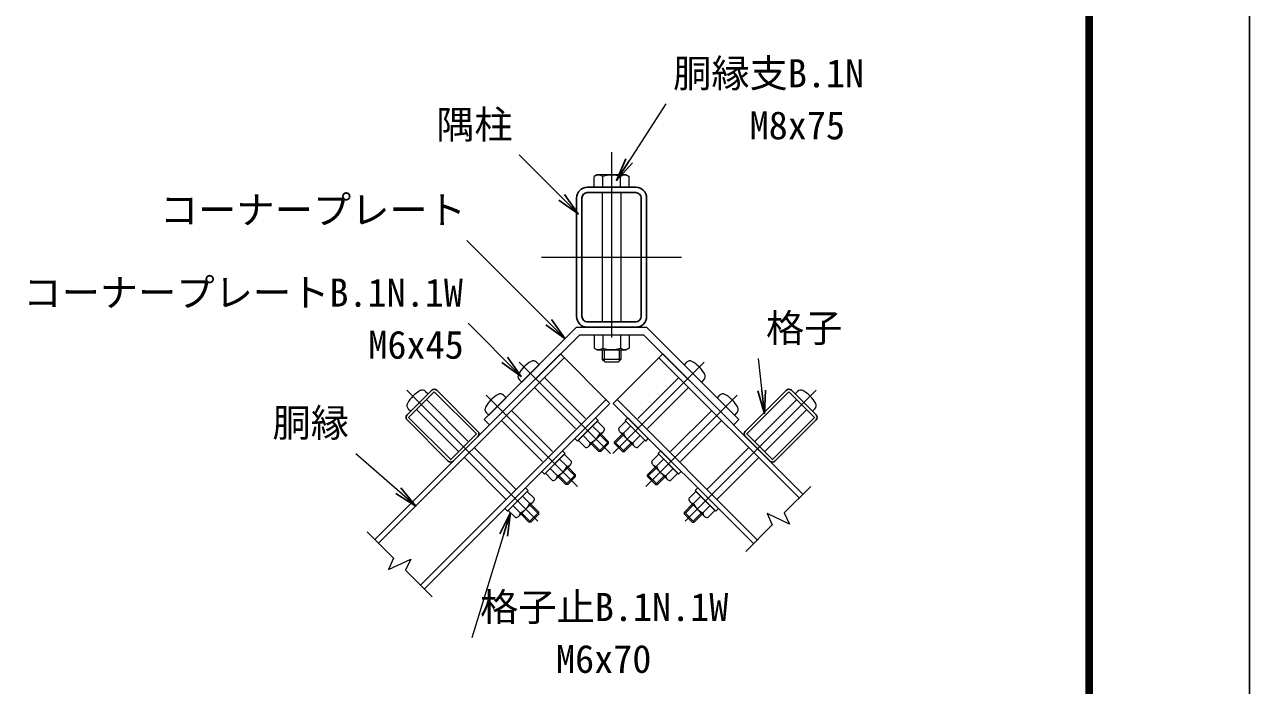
# Model space of a CAD drawing. Units: millimetres, scale not verified. Extents: x -4200 to 4200, y -2970 to 2970.
# Drawn here: x 2100 to 4200, y -145 to 988 of the extents above; entities that cross this region are included whole.
import ezdxf
from ezdxf.enums import TextEntityAlignment as Align

# ---------------------------------------------------------------- set-up
doc = ezdxf.new("R2010")
doc.units = ezdxf.units.MM
doc.header["$LTSCALE"] = 10
doc.linetypes.add('USER1', pattern=[50.8, 31.75, -6.35, 6.35, -6.35])
for name, color, linetype, lineweight in [('0-0_D-TTL', 2, 'Continuous', 25), ('0-2_D-BMK', 2, 'USER1', 13), ('0-3_D-STR3', 3, 'Continuous', 13), ('0-4_D-STR-DIM', 7, 'Continuous', 13), ('0-5_0', 7, 'Continuous', 25), ('0-9_D-STR1', 1, 'Continuous', 25), ('0-B_D-STR-TXT', 7, 'Continuous', 13)]:
    doc.layers.add(name, color=color, linetype=linetype, lineweight=lineweight)
doc.styles.add('ＭＳ ゴシック', font='')
doc.styles.get('ＭＳ ゴシック').set_extended_font_data('MS Gothic')

# ---------------------------------------------------------------- blocks, each defined once
blk = doc.blocks.new('_Open')
at = {"layer": '0-5_0'}
blk.add_line((-10, 1.667), (0, 0), dxfattribs=at)
blk.add_lwpolyline([(-10, -1.667), (0, 0), (-10, 0)], dxfattribs=at)

msp = doc.modelspace()

# ---------------------------------------------------------------- linework, layer by layer
at = {"layer": '0-0_D-TTL'}
for points in [[(-4199.77, 2969.65), (4200.23, 2969.65), (4200.23, -2970.35), (-4199.77, -2970.35)], [(-3929.77, 2749.65), (3930.23, 2749.65), (3930.23, -2750.35), (-3929.77, -2750.35)], [(-3927.27, 2747.15), (3927.73, 2747.15), (3927.73, -2747.85), (-3927.27, -2747.85)], [(-3924.77, 2744.65), (3925.23, 2744.65), (3925.23, -2745.35), (-3924.77, -2745.35)], [(-3922.27, 2742.15), (3922.73, 2742.15), (3922.73, -2742.85), (-3922.27, -2742.85)], [(-3919.77, 2739.65), (3920.23, 2739.65), (3920.23, -2740.35), (-3919.77, -2740.35)]]:
    msp.add_lwpolyline(points, close=True, dxfattribs=at)
at = {"layer": '0-2_D-BMK'}
for p, q in [((3106.35, 769.22), (3106.35, 409.22)), ((2986.35, 589.22), (3226.35, 589.22)), ((3104.29, 252.89), (2947.76, 409.42)), ((3108.4, 252.89), (3264.93, 409.42)), ((2755.4, 361.36), (2985.7, 131.06)), ((3457.29, 361.36), (3226.99, 131.06)), ((3047.72, 196.32), (2891.19, 352.85)), ((3164.97, 196.32), (3321.5, 352.85))]:
    msp.add_line(p, q, dxfattribs=at)
at = {"layer": '0-3_D-STR3'}
for p, q in [((3081.15, 730.42), (3076.32, 727.64)), ((3076.32, 709.22), (3076.32, 727.64)), ((3131.55, 730.42), (3081.15, 730.42)), ((3091.33, 709.22), (3091.33, 727.64)), ((3121.36, 709.22), (3121.36, 727.64)), ((3131.55, 730.42), (3136.37, 727.64)), ((3136.37, 709.22), (3136.37, 727.64)), ((3136.37, 709.22), (3076.32, 709.22)), ((3090.35, 700.02), (3090.35, 478.42)), ((3122.35, 700.02), (3122.35, 478.42)), ((2887.95, 310.83), (3046.35, 469.22)), ((3046.35, 469.22), (3166.35, 469.22)), ((3166.35, 469.22), (3324.74, 310.83)), ((3051.65, 456.42), (3161.04, 456.42)), ((3076.32, 456.42), (3076.32, 433.32)), ((3076.32, 456.42), (3136.37, 456.42)), ((3091.33, 456.42), (3091.33, 433.32)), ((3121.36, 456.42), (3121.36, 433.32)), ((3136.37, 456.42), (3136.37, 433.32)), ((3161.04, 456.42), (3315.69, 301.78)), ((3076.32, 433.32), (3081.35, 430.42)), ((3081.35, 430.42), (3131.35, 430.42)), ((3090.35, 430.42), (3090.35, 414.02)), ((3093.35, 430.42), (3093.35, 411.02)), ((3119.35, 430.42), (3119.35, 411.02)), ((3122.35, 430.42), (3122.35, 414.02)), ((3136.37, 433.32), (3131.35, 430.42)), ((2952.3, 375.18), (2982, 404.88)), ((2977.68, 409.19), (2982, 404.88)), ((3090.35, 414.02), (3095.15, 409.22)), ((3122.35, 414.02), (3090.35, 414.02)), ((3117.55, 409.22), (3095.15, 409.22)), ((3122.35, 414.02), (3117.55, 409.22)), ((3235.01, 409.19), (3230.69, 404.88)), ((3260.39, 375.18), (3230.69, 404.88)), ((2947.98, 379.5), (2952.3, 375.18)), ((2991.19, 382.96), (3061.61, 312.54)), ((3221.5, 382.96), (3151.08, 312.54)), ((3264.71, 379.5), (3260.39, 375.18)), ((2787.33, 359.13), (2791.65, 354.81)), ((2974.22, 365.98), (3044.64, 295.57)), ((3238.47, 365.98), (3168.06, 295.57)), ((3425.36, 359.13), (3421.05, 354.81)), ((2791.65, 354.81), (2761.95, 325.11)), ((2788.68, 345.05), (2859.95, 273.78)), ((2895.73, 318.61), (2925.43, 348.31)), ((2921.11, 352.63), (2925.43, 348.31)), ((3291.58, 352.63), (3287.26, 348.31)), ((3316.96, 318.61), (3287.26, 348.31)), ((3424.02, 345.05), (3352.74, 273.78)), ((3421.05, 354.81), (3450.74, 325.11)), ((2757.63, 329.43), (2761.95, 325.11)), ((2771.71, 328.08), (2842.98, 256.81)), ((2891.41, 322.93), (2895.73, 318.61)), ((2934.62, 326.39), (3005.04, 255.97)), ((3278.07, 326.39), (3207.65, 255.97)), ((3321.28, 322.93), (3316.96, 318.61)), ((3440.99, 328.08), (3369.71, 256.81)), ((3455.06, 329.43), (3450.74, 325.11)), ((2917.65, 309.42), (2988.07, 239)), ((3049.32, 275.33), (3081.84, 307.86)), ((3086.16, 287.28), (3073.71, 299.73)), ((3081.84, 307.86), (3094.29, 295.42)), ((3130.85, 307.86), (3118.4, 295.42)), ((3126.54, 287.28), (3138.98, 299.73)), ((3163.38, 275.33), (3130.85, 307.86)), ((3295.04, 309.42), (3224.62, 239)), ((3324.74, 310.83), (3315.69, 301.78)), ((3049.32, 275.33), (3061.76, 262.89)), ((3069.89, 271.02), (3057.45, 283.47)), ((3067.46, 265.2), (3092.29, 290.03)), ((3086.51, 284.24), (3101.22, 269.54)), ((3088.21, 285.94), (3101.22, 272.93)), ((3124.48, 285.94), (3111.47, 272.93)), ((3126.18, 284.24), (3113.17, 271.23)), ((3145.23, 265.2), (3120.4, 290.03)), ((3142.8, 271.02), (3155.24, 283.47)), ((3163.38, 275.33), (3150.93, 262.89)), ((2870.98, 262.75), (2942.83, 190.9)), ((3071.24, 268.97), (3084.25, 255.96)), ((3072.93, 270.67), (3087.64, 255.96)), ((3084.25, 255.96), (3101.22, 272.93)), ((3087.64, 255.96), (3084.25, 255.96)), ((3087.64, 255.96), (3101.22, 269.54)), ((3101.22, 269.54), (3101.22, 272.93)), ((3128.44, 255.96), (3111.47, 272.93)), ((3111.47, 269.54), (3111.47, 272.93)), ((3125.05, 255.96), (3111.47, 269.54)), ((3125.05, 255.96), (3128.44, 255.96)), ((3139.76, 270.67), (3126.75, 257.66)), ((3141.46, 268.97), (3128.44, 255.96)), ((3341.71, 262.75), (3269.87, 190.9)), ((2854.01, 245.78), (2925.85, 173.93)), ((2992.75, 218.76), (3025.27, 251.29)), ((3010.89, 208.63), (3035.73, 233.46)), ((3029.59, 230.71), (3017.14, 243.16)), ((3025.27, 251.29), (3037.72, 238.85)), ((3187.42, 251.29), (3174.97, 238.85)), ((3201.8, 208.63), (3176.96, 233.46)), ((3183.1, 230.71), (3195.55, 243.16)), ((3219.94, 218.76), (3187.42, 251.29)), ((3219.94, 218.76), (3187.42, 251.29)), ((3358.68, 245.78), (3286.84, 173.93)), ((2992.75, 218.76), (3005.19, 206.32)), ((3013.32, 214.45), (3000.88, 226.9)), ((3014.67, 212.4), (3027.68, 199.39)), ((3016.36, 214.1), (3031.07, 199.39)), ((3027.68, 199.39), (3044.65, 216.36)), ((3029.94, 227.67), (3044.65, 212.97)), ((3031.07, 199.39), (3044.65, 212.97)), ((3031.64, 229.37), (3044.65, 216.36)), ((3044.65, 212.97), (3044.65, 216.36)), ((3181.05, 229.37), (3168.04, 216.36)), ((3182.75, 227.67), (3168.04, 212.97)), ((3185.01, 199.39), (3168.04, 216.36)), ((3168.04, 212.97), (3168.04, 216.36)), ((3181.62, 199.39), (3168.04, 212.97)), ((3196.33, 214.1), (3181.62, 199.39)), ((3198.02, 212.4), (3185.01, 199.39)), ((3199.37, 214.45), (3211.81, 226.9)), ((3219.94, 218.76), (3207.5, 206.32)), ((3031.07, 199.39), (3027.68, 199.39)), ((3181.62, 199.39), (3185.01, 199.39)), ((2971.77, 169.5), (2946.94, 144.67)), ((2965.95, 167.08), (2953.5, 179.52)), ((2961.63, 187.65), (2974.08, 175.21)), ((3251.06, 187.65), (3238.61, 175.21)), ((3240.92, 169.5), (3265.75, 144.67)), ((3246.74, 167.08), (3259.19, 179.52)), ((2949.68, 150.81), (2937.24, 163.26)), ((2951.03, 148.76), (2964.6, 135.18)), ((2952.72, 150.46), (2968, 135.18)), ((2981.57, 152.16), (2964.6, 135.18)), ((2966.3, 164.03), (2981.57, 148.76)), ((2968, 165.73), (2981.57, 152.16)), ((2981.57, 148.76), (2968, 135.18)), ((2981.57, 148.76), (2981.57, 152.16)), ((3244.69, 165.73), (3231.12, 152.16)), ((3231.12, 152.16), (3248.09, 135.18)), ((3231.12, 148.76), (3231.12, 152.16)), ((3231.12, 148.76), (3244.69, 135.18)), ((3246.39, 164.03), (3232.81, 150.46)), ((3259.97, 150.46), (3246.39, 136.88)), ((3261.66, 148.76), (3248.09, 135.18)), ((3263.01, 150.81), (3275.45, 163.26)), ((2968, 135.18), (2964.6, 135.18)), ((3244.69, 135.18), (3248.09, 135.18))]:
    msp.add_line(p, q, dxfattribs=at)
for points in [[(2887.95, 310.83), (2897, 301.78), (3051.65, 456.42)], [(2961.63, 187.65), (2929.11, 155.13), (2941.55, 142.68)], [(3251.06, 187.65), (3283.58, 155.13), (3271.14, 142.68)]]:
    msp.add_lwpolyline(points, dxfattribs=at)
for points in [[(3083.26, 309.27), (3078.73, 313.8), (3043.38, 278.44), (3047.9, 273.92)], [(3133.96, 313.8), (3129.43, 309.27), (3164.79, 273.92), (3169.32, 278.44)], [(3026.69, 252.71), (3022.16, 257.23), (2986.81, 221.88), (2991.33, 217.35)], [(3190.53, 257.23), (3186, 252.71), (3221.36, 217.35), (3225.88, 221.88)], [(2963.05, 189.07), (2958.52, 193.59), (2923.17, 158.24), (2927.69, 153.71)], [(3249.64, 189.07), (3254.17, 193.59), (3289.52, 158.24), (3285, 153.71)]]:
    msp.add_lwpolyline(points, close=True, dxfattribs=at)
for centre, radius, start, end in [((3083.83, 716.67), 13.29, 55.61585, 124.38415), ((3106.35, 680.28), 49.68, 72.4121, 107.5879), ((3128.86, 716.67), 13.29, 55.61585, 124.38415), ((3083.83, 444.29), 13.29, 235.61585, 304.38416), ((3106.35, 480.68), 49.68, 252.4121, 287.5879), ((3128.86, 444.29), 13.29, 235.61586, 304.38414), ((2995.72, 361.46), 56, 118.92714, 151.07286), ((2972.31, 403.82), 7.6, 45, 118.92714), ((3240.39, 403.82), 7.6, 61.07286, 135), ((3216.97, 361.46), 56, 28.92714, 61.07286), ((2953.36, 384.87), 7.6, 151.07286, 225), ((3259.34, 384.87), 7.6, 315, 28.92714), ((2805.36, 311.4), 56, 118.92714, 151.07286), ((2781.95, 353.76), 7.6, 45, 118.92714), ((3430.74, 353.76), 7.6, 61.07286, 135), ((3407.33, 311.4), 56, 28.92714, 61.07286), ((2763, 334.81), 7.6, 151.07286, 225), ((2939.15, 304.89), 56, 118.92714, 151.07286), ((2915.74, 347.25), 7.6, 45, 118.92714), ((3296.95, 347.25), 7.6, 61.07286, 135), ((3273.54, 304.89), 56, 28.92714, 61.07286), ((3449.69, 334.81), 7.6, 315, 28.92714), ((2896.79, 328.3), 7.6, 151.07286, 225), ((3315.9, 328.3), 7.6, 315, 28.92714), ((3086.24, 295.33), 8.05, 269.39087, 0.60913), ((3126.45, 295.33), 8.05, 179.39087, 270.60913), ((3059.39, 297.79), 28.75, 291.42363, 338.57637), ((3153.3, 297.79), 28.75, 201.42363, 248.57637), ((3061.81, 270.98), 8.09, 269.68187, 0.31813), ((3150.89, 270.98), 8.09, 179.68187, 270.31813), ((3029.67, 238.76), 8.05, 269.39087, 0.60913), ((3183.02, 238.76), 8.05, 179.39087, 270.60913), ((3005.24, 214.41), 8.09, 269.68187, 0.31813), ((3002.82, 241.22), 28.75, 291.42363, 338.57637), ((3209.87, 241.22), 28.75, 201.42363, 248.57637), ((3207.45, 214.41), 8.09, 179.68187, 270.31813), ((2965.99, 175.16), 8.09, 269.68187, 0.31813), ((3246.7, 175.16), 8.09, 179.68187, 270.31813), ((2941.64, 150.73), 8.05, 269.39087, 0.60913), ((2939.18, 177.58), 28.75, 291.42363, 338.57637), ((3273.51, 177.58), 28.75, 201.42363, 248.57637), ((3271.05, 150.73), 8.05, 179.39087, 270.60913)]:
    msp.add_arc(centre, radius, start, end, dxfattribs=at)
at = {"layer": '0-4_D-STR-DIM'}
for p, q in [((3402.24, 150.78), (3447.8, 196.33)), ((3372.92, 149.49), (3381.84, 130.37)), ((3411.16, 131.66), (3372.92, 149.49)), ((3402.24, 150.78), (3411.16, 131.66)), ((3336.28, 84.81), (3381.84, 130.37)), ((2732.65, 72.98), (2687.09, 118.54)), ((2732.65, 72.98), (2723.74, 53.86)), ((2723.74, 53.86), (2761.97, 71.69)), ((2761.97, 71.69), (2753.06, 52.57)), ((2798.62, 7.02), (2753.06, 52.57))]:
    msp.add_line(p, q, dxfattribs=at)
at = {"layer": '0-9_D-STR1'}
for p, q in [((3147.95, 709.22), (3064.75, 709.22)), ((3147.95, 700.02), (3064.75, 700.02)), ((3046.35, 690.82), (3046.35, 487.62)), ((3055.55, 690.82), (3055.55, 487.62)), ((3157.15, 487.62), (3157.15, 690.82)), ((3166.35, 487.62), (3166.35, 690.82)), ((3064.75, 478.42), (3147.95, 478.42)), ((3064.75, 469.22), (3147.95, 469.22)), ((3018.63, 423.4), (2700.43, 105.2)), ((3103.48, 338.55), (3018.63, 423.4)), ((3109.21, 338.55), (3194.06, 423.4)), ((3194.06, 423.4), (3434.47, 183)), ((3025.13, 416.9), (2706.93, 98.7)), ((3187.56, 416.9), (3427.96, 176.49)), ((2755.58, 318.75), (2798.01, 361.18)), ((2806.5, 361.18), (2877.21, 290.47)), ((3406.2, 361.18), (3335.49, 290.47)), ((3457.11, 318.75), (3414.68, 361.18)), ((2778.78, 26.86), (3096.97, 345.05)), ((2785.28, 20.35), (3103.48, 338.55)), ((3349.61, 98.15), (3109.21, 338.55)), ((3356.12, 104.65), (3115.72, 345.05)), ((2826.29, 239.55), (2755.58, 310.26)), ((3386.4, 239.55), (3457.11, 310.26)), ((2877.21, 281.98), (2834.78, 239.55)), ((2876.92, 281.7), (2835.06, 239.84)), ((2876.92, 281.7), (2835.06, 239.84)), ((3335.49, 281.98), (3377.91, 239.55)), ((3335.77, 281.7), (3377.63, 239.84))]:
    msp.add_line(p, q, dxfattribs=at)
for points in [[(2802.25, 358.63), (2874.66, 286.22), (2830.54, 242.1), (2758.13, 314.51)], [(3410.44, 358.63), (3338.03, 286.22), (3382.15, 242.1), (3454.56, 314.51)]]:
    msp.add_lwpolyline(points, close=True, dxfattribs=at)
for centre, radius, start, end in [((3064.75, 690.82), 18.4, 90, 180), ((3064.75, 690.82), 9.2, 90, 180), ((3147.95, 690.82), 18.4, 0, 90), ((3147.95, 690.82), 9.2, 0, 90), ((3064.75, 487.62), 18.4, 180, 270), ((3064.75, 487.62), 9.2, 180, 270), ((3147.95, 487.62), 9.2, 270, 0), ((3147.95, 487.62), 18.4, 270, 0), ((2802.25, 356.93), 6, 45, 135), ((3410.44, 356.93), 6, 45, 135), ((2759.83, 314.51), 6, 135, 225), ((3452.87, 314.51), 6, 315, 45), ((2872.96, 286.22), 6, 315, 45), ((3339.73, 286.22), 6, 135, 225), ((2830.54, 243.8), 6, 225, 315), ((3382.15, 243.8), 6, 225, 315)]:
    msp.add_arc(centre, radius, start, end, dxfattribs=at)
at = {"layer": '0-B_D-STR-TXT'}
for p, q in [((3199.37, 852.25), (3115.8, 722.68)), ((2948.01, 764.65), (3047.7, 664.95)), ((2858.39, 617.82), (3025.25, 450.96)), ((2860.15, 475.99), (2949.74, 386.39)), ((3357.64, 415.75), (3368.13, 322.89)), ((2667.93, 252.92), (2769.26, 163.94)), ((2867.36, -62.72), (2932.35, 149.39))]:
    msp.add_line(p, q, dxfattribs=at)

# ---------------------------------------------------------------- block references
at = {"layer": '0-B_D-STR-TXT', "xscale": 4, "yscale": 4}
for p, rotation in [((3114.71, 721), 237.17814), ((3049.11, 663.54), 315), ((3026.67, 449.54), 315), ((2951.16, 384.98), 315), ((3368.36, 320.91), 276.44786), ((2770.76, 162.62), 318.71585), ((2932.93, 151.3), 72.96564)]:
    msp.add_blockref('_Open', p, dxfattribs=dict(at, rotation=rotation))

# ---------------------------------------------------------------- texts
at = {"layer": '0-B_D-STR-TXT', "style": 'ＭＳ ゴシック'}
for s, p in [('胴縁支B.1N', (3211.82, 866.22)), ('隅柱', (2805.61, 778.25)), ('M8x75', (3343.05, 777)), ('コーナープレート', (2331.84, 632.02)), ('コーナープレートB.1N.1W', (2097.7, 490.19)), ('格子', (3371.09, 429.47)), ('M6x45', (2689.23, 400.74)), ('胴縁', (2524.78, 266.89)), ('格子止B.1N.1W', (2880.81, -49)), ('M6x70', (3011.04, -137.97))]:
    msp.add_text(s, height=48.09, dxfattribs=at).set_placement(p, align=Align.BOTTOM_LEFT)

doc.saveas('drawing.dxf')
